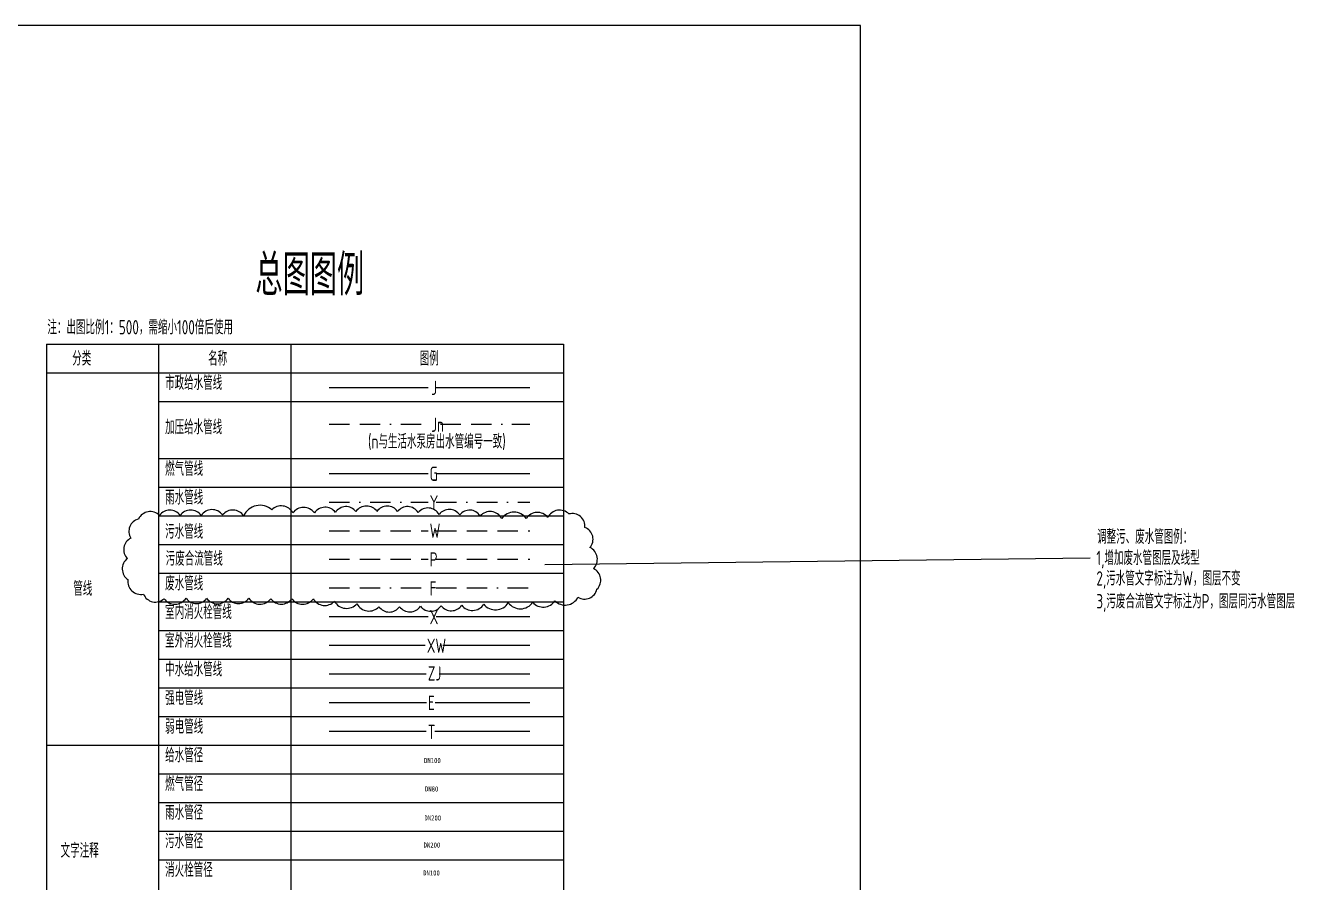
# Model space of a CAD drawing. Extents: x -84241 to 2571207, y -257021 to 1687411.
# Drawn here: x 112832 to 143859, y 3950 to 24895 of the extents above; entities that cross this region are included whole.
import ezdxf

# ---------------------------------------------------------------- set-up
doc = ezdxf.new("R2010")
doc.units = 0
doc.header["$LTSCALE"] = 1000
for name, pattern in [('BORDER', [1.75, 0.5, -0.25, 0.5, -0.25, 0, -0.25]), ('DASHDOT', [1, 0.5, -0.25, 0, -0.25]), ('DASHED', [0.75, 0.5, -0.25])]:
    doc.linetypes.add(name, pattern=pattern)
doc.layers.get('0').update_dxf_attribs({"linetype": 'CONTINUOUS'})
doc.layers.add('20200618更新内容', color=1, linetype='CONTINUOUS', plot=False)
for name, color, linetype in [('W-DRAI-DIMS', 51, 'CONTINUOUS'), ('W-DRAI-NOTE', 50, 'CONTINUOUS'), ('W-DRAI-SEWA-PIPE', 4, 'DASHED'), ('W-DRAI-WAST-PIPE', 4, 'BORDER'), ('W-E-DIMS', 200, 'CONTINUOUS'), ('W-E-PIPE', 4, 'CONTINUOUS'), ('W-FRPT-HYDT-DIMS', 61, 'CONTINUOUS'), ('W-FRPT-HYDT-PIPE', 1, 'CONTINUOUS'), ('W-FRPT-NOTE', 60, 'CONTINUOUS'), ('W-GAS-DIMS', 201, 'CONTINUOUS'), ('W-GAS-NOTE', 200, 'CONTINUOUS'), ('W-GAS-PIPE', 2, 'CONTINUOUS'), ('W-NOTE', 40, 'CONTINUOUS'), ('W-NOTE-NAME', 40, 'CONTINUOUS'), ('W-RAIN-DIMS', 61, 'CONTINUOUS'), ('W-RAIN-NOTE', 60, 'CONTINUOUS'), ('W-RAIN-PIPE', 6, 'DASHDOT'), ('W-RECL-PIPE', 6, 'CONTINUOUS'), ('W-T-DIMS', 140, 'CONTINUOUS'), ('W-T-PIPE', 6, 'CONTINUOUS'), ('W-WSUP-COOL-PIPE', 3, 'CONTINUOUS'), ('W-WSUP-DIMS', 41, 'CONTINUOUS'), ('W-WSUP-NOTE', 40, 'CONTINUOUS')]:
    doc.layers.add(name, color=color, linetype=linetype)
doc.styles.add('TH-STYLE1', font='STFANGSO.TTF', dxfattribs={"width": 0.8})
doc.styles.add('TH-STYLE3', font='tssdeng.shx', dxfattribs={"width": 0.7, "bigfont": 'tssdchn.shx'})

# ---------------------------------------------------------------- blocks, each defined once
blk = doc.blocks.new('*U108')
at = {"layer": 'W-WSUP-DIMS', "style": 'TH-STYLE1', "width": 0.8}
blk.add_text('DN100', height=1.25, dxfattribs=at).set_placement((0.49, 0.35))
blk = doc.blocks.new('*U111')
at = {"layer": 'W-DRAI-DIMS', "style": 'TH-STYLE1', "width": 0.8}
blk.add_text('DN200', height=1.25, dxfattribs=at).set_placement((0.71, 0.42))
blk = doc.blocks.new('*U112')
at = {"layer": 'W-FRPT-HYDT-DIMS', "style": 'TH-STYLE1', "width": 0.8}
blk.add_text('DN100', height=1.25, dxfattribs=at).set_placement((0.51, 0.78))
blk = doc.blocks.new('*U110')
at = {"layer": 'W-RAIN-DIMS', "style": 'TH-STYLE1', "width": 0.8}
blk.add_text('DN200', height=1.25, dxfattribs=at).set_placement((0.37, 0.26))
blk = doc.blocks.new('*U109')
at = {"layer": 'W-GAS-DIMS', "style": 'TH-STYLE1', "width": 0.8}
blk.add_text('DN80', height=1.25, dxfattribs=at).set_placement((0.5, 0.75))
blk = doc.blocks.new('*U193')
at = {"layer": 'W-NOTE'}
blk.add_lwpolyline([(0, 0), (1074, 0), (1074, 821), (0, 821)], close=True, dxfattribs=at)

msp = doc.modelspace()

# ---------------------------------------------------------------- linework, layer by layer
for p, q in [((113350.3403, 17109.1701), (125984.3063, 17109.1701)), ((113350.3403, 17109.1701), (113350.3403, -22990.8299)), ((116085.6505, 17109.1701), (116085.6505, -10190.8299)), ((119320.9606, 17109.1701), (119320.9606, -10190.8299)), ((125984.3063, 17109.1701), (125984.3063, -10190.8299)), ((113350.3403, 16409.1701), (125984.3063, 16409.1701)), ((116085.6505, 15709.1701), (125984.3063, 15709.1701)), ((116085.6505, 14309.1701), (125984.3063, 14309.1701)), ((116085.6505, 13609.1701), (125984.3063, 13609.1701)), ((116085.6505, 12909.1701), (125984.3063, 12909.1701)), ((116085.6505, 12209.1701), (125984.3063, 12209.1701)), ((116085.6505, 11509.1701), (125984.3063, 11509.1701)), ((116085.6505, 10809.1701), (125984.3063, 10809.1701)), ((116085.6505, 10109.1701), (125984.3063, 10109.1701)), ((116085.6505, 9409.1701), (125984.3063, 9409.1701)), ((116085.6505, 8709.1701), (125984.3063, 8709.1701)), ((116085.6505, 8009.1701), (125984.3063, 8009.1701)), ((113350.3403, 7309.1701), (125984.3063, 7309.1701)), ((116085.6505, 6609.1701), (125984.3063, 6609.1701)), ((116085.6505, 5909.1701), (125984.3063, 5909.1701)), ((116085.6505, 5209.1701), (125984.3063, 5209.1701)), ((116085.6505, 4509.1701), (125984.3063, 4509.1701))]:
    msp.add_line(p, q)
at = {"layer": '20200618更新内容'}
msp.add_line((125527.0272, 11721.2094), (138864.2035, 11886.4637), dxfattribs=at)
msp.add_lwpolyline([(118168.7272, 12907.6122, 0.52056705), (117654.2535, 12932.0979, 0.52056705), (117654.2535, 12932.0979, 0.52056705), (117127.5303, 12919.855, 0.52056705), (117127.5303, 12919.855, 0.52056705), (116613.0568, 12919.855, 0.52056705), (116613.0568, 12919.855, 0.52056705), (116110.8324, 12919.855, 0.52056705), (116110.8324, 12919.855, 0.52056705), (115596.3586, 12834.1554, 0.52056705), (115596.3586, 12834.1554, 0.52056705), (115412.6181, 12368.9287, 0.52056705), (115412.6181, 12368.9287, 0.52056705), (115326.8725, 11866.9736, 0.52056705), (115326.8725, 11866.9736, 0.52056705), (115339.1219, 11352.7757, 0.52056705), (115339.1219, 11352.7757, 0.52056705), (115718.8524, 10997.7344, 0.52056705), (115718.8524, 10997.7344, 0.52056705), (116221.0768, 10887.5491, 0.52056705), (116221.0768, 10887.5491, 0.52056705), (116760.0491, 10899.7919, 0.52056705), (116760.0491, 10899.7919, 0.52056705), (117262.2735, 10899.7919, 0.52056705), (117262.2735, 10899.7919, 0.52056705), (117788.9967, 10899.7919, 0.52056705), (117788.9967, 10899.7919, 0.52056705), (118291.2207, 10899.7919, 0.52056705), (118291.2207, 10899.7919, 0.52056705), (118830.1934, 10887.5491, 0.52056705), (118830.1934, 10887.5491, 0.52056705), (119344.6668, 10887.5491, 0.52056705), (119344.6668, 10887.5491, 0.52056705), (119871.39, 10887.5491, 0.52056705), (119871.39, 10887.5491, 0.52056705), (120385.8635, 10826.335, 0.52056705), (120385.8635, 10826.335, 0.52056705), (120937.0855, 10765.121, 0.52056705), (120937.0855, 10765.121, 0.52056705), (121476.0578, 10691.6641, 0.52056705), (121476.0578, 10691.6641, 0.52056705), (121978.2822, 10691.6641, 0.52056705), (121978.2822, 10691.6641, 0.52056705), (122492.7557, 10703.9069, 0.52056705), (122492.7557, 10703.9069, 0.52056705), (122994.98, 10716.1497, 0.52056705), (122994.98, 10716.1497, 0.52056705), (123497.2044, 10728.3926, 0.52056705), (123497.2044, 10728.3926, 0.52056705), (124036.1767, 10752.8782, 0.52056705), (124036.1767, 10752.8782, 0.52056705), (124636.3961, 10789.6066, 0.52056705), (124636.3961, 10789.6066, 0.52056705), (125236.6154, 10801.8494, 0.52056705), (125236.6154, 10801.8494, 0.52056705), (125775.5877, 10838.5778, 0.52056705), (125775.5877, 10838.5778, 0.52056705), (126339.0588, 10924.2775, 0.52056705), (126339.0588, 10924.2775, 0.52056705), (126804.535, 11120.1623, 0.52056705), (126804.535, 11120.1623, 0.52056705), (126718.7894, 11622.1176, 0.52056705), (126718.7894, 11622.1176, 0.52056705), (126633.0438, 12136.3155, 0.52056705), (126633.0438, 12136.3155, 0.52056705), (126510.55, 12626.0278, 0.52056705), (126510.55, 12626.0278, 0.52056705), (126118.57, 12956.5835, 0.52056705), (126118.57, 12956.5835, 0.52056705), (125604.0966, 12870.8838, 0.52056705), (125604.0966, 12870.8838, 0.52056705), (125077.3734, 12846.3982, 0.52056705), (125077.3734, 12846.3982, 0.52056705), (124477.1543, 12846.3982, 0.52056705), (124477.1543, 12846.3982, 0.52056705), (123950.4311, 12907.6122, 0.52056705), (123950.4311, 12907.6122, 0.52056705), (123448.2067, 12932.0979, 0.52056705), (123448.2067, 12932.0979, 0.52056705), (122945.9827, 12944.3407, 0.52056705), (122945.9827, 12944.3407, 0.52056705), (122431.5089, 12993.3119, 0.52056705), (122431.5089, 12993.3119, 0.52056705), (121929.2845, 13017.7975, 0.52056705), (121929.2845, 13017.7975, 0.52056705), (121427.0602, 13017.7975, 0.52056705), (121427.0602, 13017.7975, 0.52056705), (120912.5867, 13017.7975, 0.52056705), (120912.5867, 13017.7975, 0.52056705), (120410.3623, 12993.3119, 0.52056705), (120410.3623, 12993.3119, 0.52056705), (119895.8888, 12981.0691, 0.52056705), (119895.8888, 12981.0691, 0.52056705), (119369.1657, 12981.0691, 0.52056705), (119369.1657, 12981.0691, 0.52056705), (118854.6919, 13054.526, 0.52056705), (118854.6919, 13054.526, 0.52056705)], format="xyb", close=True, dxfattribs=at)
at = {"layer": 'W-DRAI-SEWA-PIPE'}
for p, q in [((120256.3984, 12548.9308), (122677.4874, 12548.9308)), ((122870.6768, 12548.9308), (125160.8919, 12548.9308)), ((120256.3984, 11848.9308), (122677.4874, 11848.9308)), ((122870.6768, 11848.9308), (125160.8919, 11848.9308))]:
    msp.add_line(p, q, dxfattribs=at)
at = {"layer": 'W-DRAI-WAST-PIPE', "linetype": 'BORDER'}
for p, q in [((120256.3984, 11148.9308), (122677.4874, 11148.9308)), ((122870.6768, 11148.9308), (125160.8919, 11148.9308))]:
    msp.add_line(p, q, dxfattribs=at)
at = {"layer": 'W-E-PIPE'}
for p, q in [((120256.3984, 8348.9308), (122633.3221, 8348.9308)), ((122846.1592, 8348.9308), (125160.8919, 8348.9308))]:
    msp.add_line(p, q, dxfattribs=at)
at = {"layer": 'W-FRPT-HYDT-PIPE'}
for p, q in [((120256.3984, 10448.9308), (122677.4874, 10448.9308)), ((122870.6768, 10448.9308), (125160.8919, 10448.9308)), ((120256.3984, 9748.9308), (122607.1421, 9748.9308)), ((123032.737, 9748.9308), (125160.8919, 9748.9308))]:
    msp.add_line(p, q, dxfattribs=at)
at = {"layer": 'W-GAS-PIPE'}
for p, q in [((120256.3984, 13948.9308), (122677.4874, 13948.9308)), ((122870.6768, 13948.9308), (125160.8919, 13948.9308))]:
    msp.add_line(p, q, dxfattribs=at)
at = {"layer": 'W-RAIN-PIPE'}
for p, q in [((120256.3984, 13248.9308), (122677.4874, 13248.9308)), ((122870.6768, 13248.9308), (125160.8919, 13248.9308))]:
    msp.add_line(p, q, dxfattribs=at)
at = {"layer": 'W-RECL-PIPE'}
for p, q in [((120256.3984, 9048.9308), (122632.7118, 9048.9308)), ((122947.3141, 9048.9308), (125160.8919, 9048.9308))]:
    msp.add_line(p, q, dxfattribs=at)
at = {"layer": 'W-T-PIPE'}
for p, q in [((120256.3984, 7648.9308), (122626.5206, 7648.9308)), ((122843.6266, 7648.9308), (125160.8919, 7648.9308))]:
    msp.add_line(p, q, dxfattribs=at)
at = {"layer": 'W-WSUP-COOL-PIPE'}
for p, q in [((120256.3984, 16048.9308), (122677.4874, 16048.9308)), ((122870.6768, 16048.9308), (125160.8919, 16048.9308))]:
    msp.add_line(p, q, dxfattribs=at)
at = {"layer": 'W-WSUP-COOL-PIPE', "linetype": 'BORDER'}
for p, q in [((120256.3984, 15148.9308), (122677.0233, 15148.9308)), ((122977.2014, 15148.9308), (125160.8919, 15148.9308))]:
    msp.add_line(p, q, dxfattribs=at)

# ---------------------------------------------------------------- block references
at = {"layer": 'W-DRAI-DIMS', "xscale": 100, "yscale": 100, "zscale": 100}
msp.add_blockref('*U111', (122494.5577, 4763.2308), dxfattribs=at)
at = {"layer": 'W-FRPT-HYDT-DIMS', "xscale": 100, "yscale": 100, "zscale": 100}
msp.add_blockref('*U112', (122503.9418, 4046.1372), dxfattribs=at)
at = {"layer": 'W-GAS-DIMS', "xscale": 100, "yscale": 100, "zscale": 100}
msp.add_blockref('*U109', (122549.1292, 6101.0023), dxfattribs=at)
at = {"layer": 'W-NOTE', "xscale": 100, "yscale": 100, "zscale": 100}
msp.add_blockref('*U193', (25842.8928, -57205.0415), dxfattribs=at)
at = {"layer": 'W-RAIN-DIMS', "xscale": 100, "yscale": 100, "zscale": 100}
msp.add_blockref('*U110', (122550.1533, 5441.4386), dxfattribs=at)
at = {"layer": 'W-WSUP-DIMS', "xscale": 100, "yscale": 100, "zscale": 100}
msp.add_blockref('*U108', (122528.9942, 6834.9122), dxfattribs=at)

# ---------------------------------------------------------------- texts
at = {"layer": '20200618更新内容', "style": 'TH-STYLE3', "width": 0.7}
for s, p in [('调整污、废水管图例：', (139030.2582, 12226.0093)), ('1,增加废水管图层及线型', (139012.9992, 11708.5132)), ('2,污水管文字标注为W，图层不变', (139012.9992, 11208.9015)), ('3,污废合流管文字标注为P，图层同污水管图层', (139012.9992, 10648.799))]:
    msp.add_text(s, height=350, dxfattribs=at).set_placement(p)
at = {"layer": 'W-DRAI-NOTE', "style": 'TH-STYLE3', "width": 0.7}
for s, p in [('W', (122714.8729, 12372.3019)), ('P', (122714.8729, 11672.3019)), ('F', (122714.8729, 10962.4318)), ('ZJ', (122670.0644, 8887.5049))]:
    msp.add_text(s, height=350, dxfattribs=at).set_placement(p)
at = {"layer": 'W-E-DIMS', "style": 'TH-STYLE3', "width": 0.7}
msp.add_text('E', height=350, dxfattribs=at).set_placement((122670.0644, 8166.059))
at = {"layer": 'W-FRPT-NOTE', "style": 'TH-STYLE3', "width": 0.7}
for s, p in [('X', (122714.8729, 10263.5495)), ('XW', (122644.5276, 9563.5495))]:
    msp.add_text(s, height=350, dxfattribs=at).set_placement(p)
at = {"layer": 'W-GAS-NOTE', "style": 'TH-STYLE3', "width": 0.7}
msp.add_text('G', height=350, dxfattribs=at).set_placement((122714.8729, 13765.2249))
at = {"layer": 'W-NOTE', "style": 'TH-STYLE3', "width": 0.7}
for s, p in [(' 注：出图比例1：500，需缩小100倍后使用', (113220.9608, 17344.6902)), ('分类', (113976.6434, 16581.8905)), ('名称', (117298.7853, 16581.8905)), ('图例', (122471.9645, 16581.8905)), ('市政给水管线', (116247.6539, 15987.1492)), ('加压给水管线', (116247.6539, 14905.2491)), ('(n与生活水泵房出水管编号一致)', (121205.9221, 14553.1362)), ('燃气管线', (116247.6539, 13887.1492)), ('雨水管线', (116247.6539, 13187.1492)), ('污水管线', (116247.6539, 12350.7717)), ('污废合流管线', (116261.3211, 11691.529)), ('管线', (114003.4289, 10957.7496)), ('废水管线', (116247.6539, 11087.1492)), ('室内消火栓管线', (116247.6539, 10387.1492)), ('室外消火栓管线', (116247.6539, 9687.1492)), ('中水给水管线', (116247.6539, 8987.1492)), ('强电管线', (116247.6539, 8287.1492)), ('弱电管线', (116247.6539, 7587.1492)), ('给水管径', (116247.6539, 6887.1492)), ('燃气管径', (116247.6539, 6187.1492)), ('雨水管径', (116247.6539, 5487.1492)), ('污水管径', (116247.6539, 4787.1492)), ('文字注释', (113694.071, 4558.0337)), ('消火栓管径', (116247.6539, 4087.1492))]:
    msp.add_text(s, height=350, dxfattribs=at).set_placement(p)
at = {"layer": 'W-NOTE-NAME', "style": 'TH-STYLE3', "width": 0.7}
msp.add_text('总图图例   ', height=1000, dxfattribs=at).set_placement((118454.6776, 18297.3918))
at = {"layer": 'W-RAIN-NOTE', "style": 'TH-STYLE3', "width": 0.7}
msp.add_text('Y', height=350, dxfattribs=at).set_placement((122714.8729, 13065.2249))
at = {"layer": 'W-T-DIMS', "style": 'TH-STYLE3', "width": 0.7}
msp.add_text('T', height=350, dxfattribs=at).set_placement((122670.0644, 7456.5779))
at = {"layer": 'W-WSUP-NOTE', "style": 'TH-STYLE3', "width": 0.7}
for s, p in [('J', (122754.3625, 15862.9793)), ('Jn', (122754.3625, 14962.9793))]:
    msp.add_text(s, height=350, dxfattribs=at).set_placement(p)

doc.saveas('drawing.dxf')
